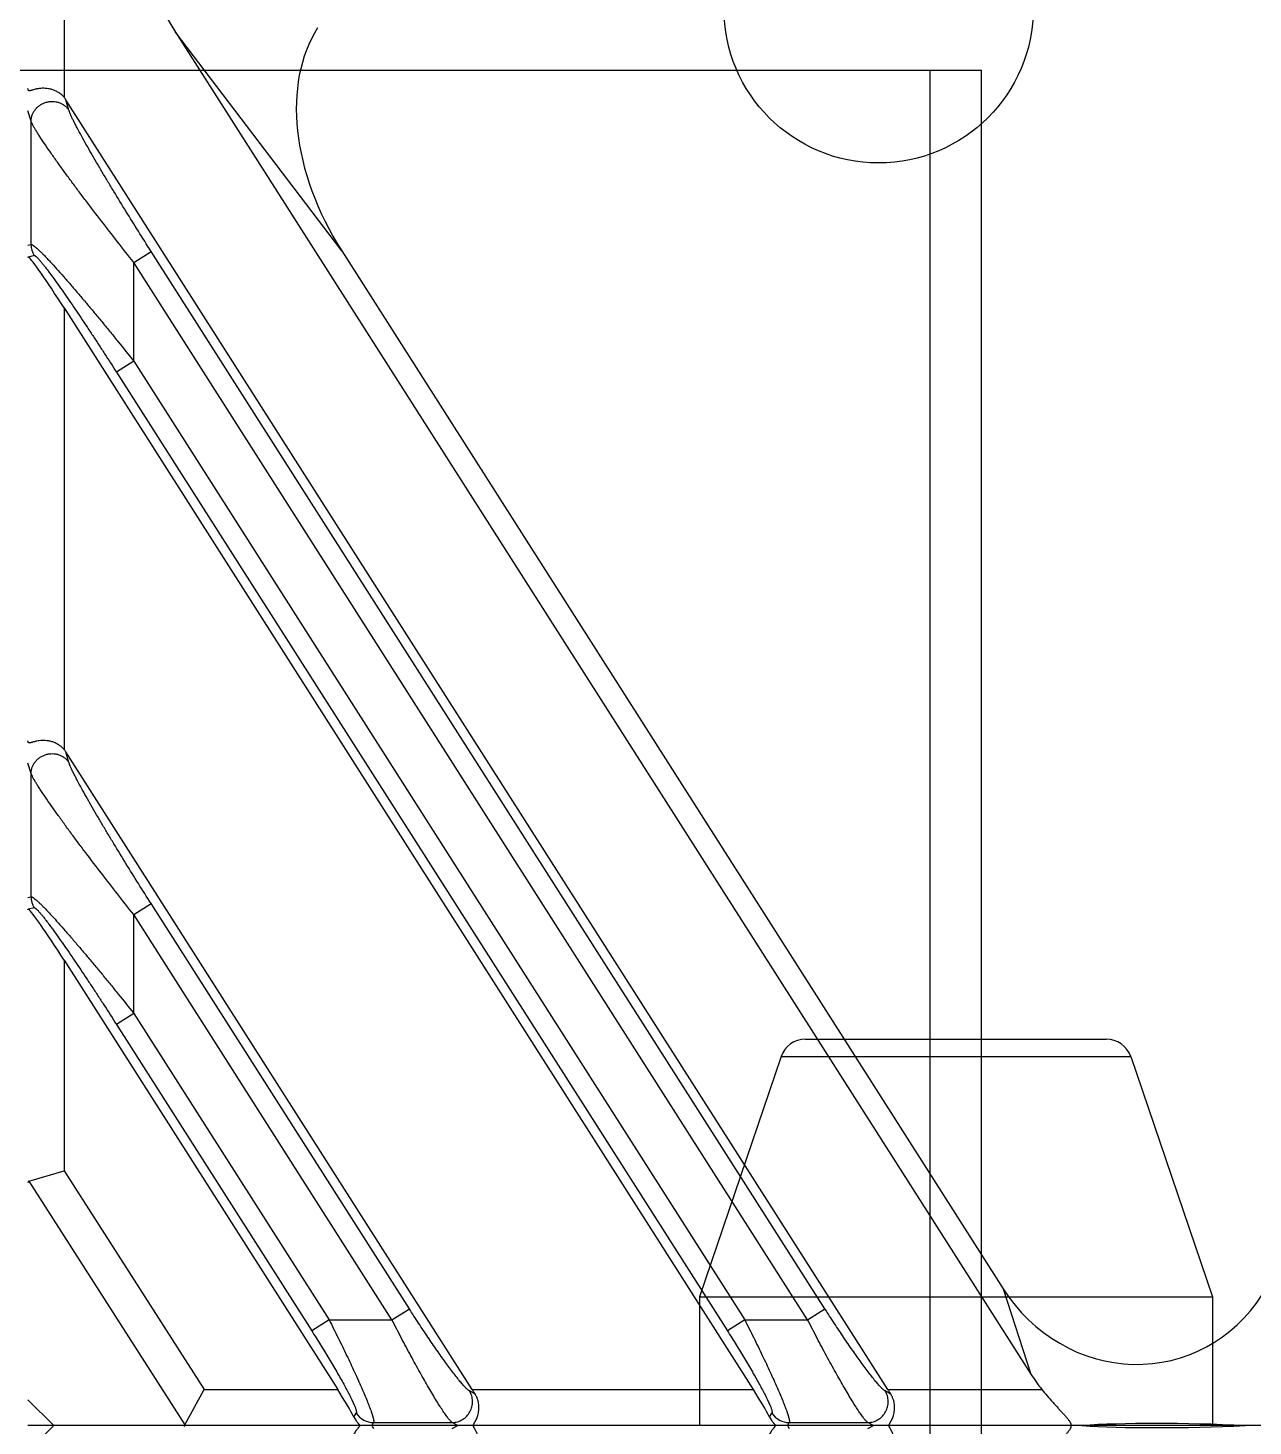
# Model space of a CAD drawing. Header units: millimetres. Extents: x 620 to 19791, y 2539 to 6969.
# Drawn here: x 14626.96 to 14650.72, y 4811.55 to 4838.68 of the extents above; entities that cross this region are included whole.
import ezdxf

# ---------------------------------------------------------------- set-up
doc = ezdxf.new("R2010")
doc.units = ezdxf.units.MM
doc.layers.add('_88746', color=7, linetype='Continuous')

# ---------------------------------------------------------------- blocks, each defined once
blk = doc.blocks.new('DTGFH')
at = {"color": 7, "linetype": 'Continuous'}
for p, q in [((8816.131, 4448.7), (8821.965, 4448.7)), ((8815.658, 4448.361), (8814.073, 4443.7)), ((8815.658, 4448.361), (8822.439, 4448.361)), ((8822.439, 4448.361), (8824.023, 4443.7)), ((8814.073, 4443.7), (8814.073, 4441.2)), ((8814.073, 4443.7), (8824.023, 4443.7)), ((8824.023, 4443.7), (8824.023, 4441.2)), ((8801.548, 4441.2), (8801.048, 4440.7)), ((9401.048, 4441.2), (8801.048, 4441.2)), ((8807.72, 4441.2), (8807.753, 4441.141)), ((8809.276, 4441.141), (8809.384, 4441.2)), ((8815.783, 4441.2), (8815.815, 4441.141)), ((8817.339, 4441.141), (8817.447, 4441.2)), ((8801.748, 4141.174), (8801.748, 4129.474)), ((8807.134, 4126.495), (8803.91, 4130.741)), ((8803.91, 4130.741), (8820.5, 4104.701)), ((8801.107, 4129.011), (8801.048, 4129.213)), ((8817.727, 4104.4), (8801.783, 4129.427)), ((8801.842, 4129.225), (8801.783, 4129.427)), ((8801.107, 4126.619), (8801.107, 4129.011)), ((8801.048, 4126.602), (8801.107, 4126.619)), ((8801.17, 4126.405), (8801.061, 4126.373)), ((8803.1, 4126.271), (8803.436, 4126.485)), ((8816.172, 4105.752), (8803.1, 4126.271)), ((8803.1, 4124.355), (8803.1, 4126.271)), ((8816.508, 4105.966), (8803.436, 4126.485)), ((8807.134, 4126.495), (8819.965, 4106.354)), ((8801.748, 4125.387), (8815.118, 4104.4)), ((8801.748, 4125.387), (8801.748, 4116.818)), ((8803.1, 4124.355), (8802.764, 4124.141)), ((8803.1, 4124.355), (8814.951, 4105.752)), ((8802.764, 4124.141), (8814.615, 4105.537)), ((8809.664, 4104.4), (8801.783, 4116.771)), ((8801.842, 4116.569), (8801.783, 4116.771)), ((8801.107, 4116.355), (8801.048, 4116.557)), ((8801.107, 4113.963), (8801.107, 4116.355)), ((8801.048, 4113.946), (8801.107, 4113.963)), ((8801.17, 4113.749), (8801.061, 4113.718)), ((8803.1, 4113.615), (8803.436, 4113.829)), ((8808.446, 4105.966), (8803.436, 4113.829)), ((8808.109, 4105.752), (8803.1, 4113.615)), ((8803.1, 4111.699), (8803.1, 4113.615)), ((8801.748, 4112.731), (8807.056, 4104.4)), ((8801.748, 4112.731), (8801.748, 4108.646)), ((8803.1, 4111.699), (8802.764, 4111.485)), ((8803.1, 4111.699), (8806.889, 4105.752)), ((8802.764, 4111.485), (8806.553, 4105.537)), ((8801.065, 4108.446), (8801.748, 4108.646)), ((8801.748, 4108.646), (8804.465, 4104.4)), ((8801.065, 4108.446), (8804.092, 4103.717)), ((8819.965, 4106.354), (8820.5, 4104.701)), ((8808.109, 4105.752), (8808.446, 4105.966)), ((8816.172, 4105.752), (8816.508, 4105.966)), ((8806.889, 4105.752), (8806.553, 4105.537)), ((8806.889, 4105.752), (8808.109, 4105.752)), ((8814.951, 4105.752), (8814.615, 4105.537)), ((8814.951, 4105.752), (8816.172, 4105.752)), ((8804.092, 4103.717), (8804.465, 4104.4)), ((8804.465, 4104.4), (8807.056, 4104.4)), ((8809.721, 4104.312), (8809.612, 4104.372)), ((8809.664, 4104.4), (8815.118, 4104.4)), ((8817.784, 4104.312), (8817.675, 4104.372)), ((8817.727, 4104.4), (8820.716, 4104.4)), ((8801.048, 4104.2), (8801.548, 4103.7)), ((8807.372, 4103.863), (8807.417, 4103.944)), ((8807.753, 4103.759), (8807.72, 4103.7)), ((8807.753, 4103.759), (8809.276, 4103.759)), ((8809.384, 4103.7), (8809.276, 4103.759)), ((8815.435, 4103.863), (8815.479, 4103.944)), ((8815.815, 4103.759), (8815.783, 4103.7)), ((8815.815, 4103.759), (8817.339, 4103.759)), ((8817.447, 4103.7), (8817.339, 4103.759)), ((9401.048, 4103.7), (8801.548, 4103.7))]:
    blk.add_line(p, q, dxfattribs=at)
blk.add_circle((8817.548, 4131.2), 3, dxfattribs=at)
for centre, radius, start, end in [((8816.131, 4448.2), 0.5, 90, 161.222), ((8821.965, 4448.2), 0.5, 18.778, 90), ((8801.509, 4126.62), 0.402, 180.1282, 212.3718), ((8801.509, 4113.964), 0.402, 180.1282, 212.3718), ((8807.755, 4104.161), 0.402, 212.7568, 269.7432), ((8815.817, 4104.161), 0.402, 212.7568, 269.7432)]:
    blk.add_arc(centre, radius, start, end, dxfattribs=at)
for centre, major_axis, ratio, start_param, end_param in [((8803.614, 4440.5), (0.468, 0.695), 0.186347, -0.096093, 0.124846), ((8823.938, 4441.432), (3.18, 0.087), 0.080959, -2.446687, -1.345204), ((8806.599, 4132.125), (-2.652, 3.493), 0.684108, 0.247768, 1.451017), ((8809.823, 4127.879), (-2.652, 3.493), 0.684108, 0.247768, 1.451017), ((8801.45, 4129.203), (-0.117, 0.402), 0.954439, -1.274405, -1.134443), ((8801.748, 4125.273), (-0.698, 1.104), 0.046753, -1.496981, -0.118001), ((8801.45, 4116.547), (-0.117, 0.402), 0.954439, -1.274405, -1.134443), ((8801.748, 4112.617), (-0.698, 1.104), 0.046753, -1.496981, -0.118001), ((8801.748, 4107.315), (-0.687, 1.129), 0.116833, -0.03135, 0.189589), ((8822.457, 4108.047), (0.977, -3.022), 0.944553, -1.302149, 0.662888), ((8822.992, 4106.393), (-0.977, 3.022), 0.944553, -4.443741, -4.326562), ((8806.983, 4104.4), (-0.449, 0.699), 0.073624, -2.493847, -1.618026), ((8809.737, 4104.4), (-0.449, 0.699), 0.073624, 1.523567, 1.649478), ((8815.046, 4104.4), (-0.449, 0.699), 0.073624, -2.493847, -1.618026), ((8817.8, 4104.4), (-0.449, 0.699), 0.073624, 1.523567, 1.649478), ((8803.614, 4104.4), (-0.468, 0.695), 0.186347, -3.266439, -3.0455), ((8823.938, 4103.469), (3.18, -0.087), 0.080959, 1.345204, 2.446687)]:
    blk.add_ellipse(centre, major_axis=major_axis, ratio=ratio, start_param=start_param, end_param=end_param, dxfattribs=at)
for points, knots in [([(8807.474, 4441.2), (8807.475, 4441.2), (8807.477, 4441.2), (8807.479, 4441.2), (8807.481, 4441.199), (8807.482, 4441.197), (8807.482, 4441.194), (8807.481, 4441.191), (8807.479, 4441.188), (8807.476, 4441.182), (8807.47, 4441.175), (8807.462, 4441.166), (8807.454, 4441.156), (8807.445, 4441.145), (8807.431, 4441.129), (8807.413, 4441.105), (8807.392, 4441.073), (8807.378, 4441.05), (8807.372, 4441.038)], [0, 0, 0, 0, 0.012996, 0.023691, 0.032499, 0.040267, 0.057606, 0.069409, 0.083767, 0.120475, 0.167471, 0.223673, 0.287908, 0.359194, 0.436597, 0.607104, 0.795683, 1, 1, 1, 1]), ([(8809.721, 4440.588), (8809.733, 4440.606), (8809.753, 4440.643), (8809.776, 4440.702), (8809.79, 4440.762), (8809.797, 4440.82), (8809.797, 4440.877), (8809.791, 4440.929), (8809.782, 4440.978), (8809.768, 4441.022), (8809.753, 4441.062), (8809.739, 4441.092), (8809.727, 4441.114), (8809.719, 4441.128), (8809.712, 4441.141), (8809.705, 4441.153), (8809.699, 4441.164), (8809.694, 4441.173), (8809.691, 4441.18), (8809.69, 4441.185), (8809.69, 4441.189), (8809.691, 4441.193), (8809.693, 4441.196), (8809.695, 4441.197), (8809.698, 4441.199), (8809.703, 4441.2), (8809.707, 4441.2), (8809.71, 4441.2)], [0, 0, 0, 0, 0.097065, 0.192515, 0.285324, 0.374606, 0.459616, 0.539864, 0.615058, 0.684982, 0.749399, 0.807935, 0.834791, 0.859873, 0.883022, 0.904001, 0.922558, 0.93844, 0.951423, 0.956829, 0.961578, 0.96963, 0.973476, 0.977585, 0.982189, 0.987423, 1, 1, 1, 1]), ([(8815.537, 4441.2), (8815.538, 4441.2), (8815.54, 4441.2), (8815.542, 4441.2), (8815.543, 4441.199), (8815.545, 4441.197), (8815.545, 4441.194), (8815.544, 4441.191), (8815.542, 4441.188), (8815.538, 4441.182), (8815.532, 4441.175), (8815.525, 4441.166), (8815.517, 4441.156), (8815.507, 4441.145), (8815.493, 4441.129), (8815.476, 4441.105), (8815.454, 4441.073), (8815.441, 4441.05), (8815.435, 4441.038)], [0, 0, 0, 0, 0.012997, 0.023693, 0.032502, 0.040269, 0.057607, 0.069406, 0.083763, 0.120473, 0.16747, 0.223668, 0.287904, 0.359192, 0.436594, 0.607104, 0.795683, 1, 1, 1, 1]), ([(8817.784, 4440.588), (8817.795, 4440.606), (8817.816, 4440.643), (8817.838, 4440.702), (8817.853, 4440.762), (8817.859, 4440.82), (8817.86, 4440.877), (8817.854, 4440.929), (8817.844, 4440.978), (8817.831, 4441.022), (8817.816, 4441.062), (8817.801, 4441.092), (8817.79, 4441.114), (8817.782, 4441.128), (8817.774, 4441.141), (8817.768, 4441.153), (8817.762, 4441.164), (8817.757, 4441.173), (8817.754, 4441.18), (8817.753, 4441.185), (8817.753, 4441.189), (8817.754, 4441.193), (8817.756, 4441.196), (8817.758, 4441.197), (8817.761, 4441.199), (8817.766, 4441.2), (8817.77, 4441.2), (8817.772, 4441.2)], [0, 0, 0, 0, 0.097065, 0.192515, 0.285324, 0.374606, 0.459616, 0.539864, 0.615058, 0.684982, 0.749399, 0.807935, 0.834791, 0.859873, 0.883022, 0.904001, 0.922558, 0.93844, 0.951423, 0.956829, 0.961578, 0.96963, 0.973476, 0.977585, 0.982189, 0.987423, 1, 1, 1, 1]), ([(8821.255, 4441.2), (8821.258, 4441.2), (8821.264, 4441.2), (8821.271, 4441.197), (8821.276, 4441.193), (8821.279, 4441.189), (8821.28, 4441.184), (8821.28, 4441.178), (8821.279, 4441.17), (8821.276, 4441.159), (8821.269, 4441.145), (8821.26, 4441.129), (8821.248, 4441.112), (8821.229, 4441.085), (8821.2, 4441.05), (8821.161, 4441.004), (8821.117, 4440.956), (8821.071, 4440.905), (8821.022, 4440.852), (8820.972, 4440.797), (8820.903, 4440.721), (8820.817, 4440.623), (8820.749, 4440.542), (8820.716, 4440.5)], [0, 0, 0, 0, 0.011112, 0.020255, 0.024391, 0.028473, 0.037279, 0.042422, 0.048212, 0.061978, 0.078873, 0.098855, 0.121745, 0.147283, 0.20515, 0.270312, 0.341022, 0.415964, 0.494162, 0.574906, 0.657633, 0.827281, 1, 1, 1, 1]), ([(8801.748, 4129.474), (8801.733, 4129.493), (8801.699, 4129.527), (8801.64, 4129.569), (8801.578, 4129.603), (8801.512, 4129.627), (8801.447, 4129.642), (8801.384, 4129.649), (8801.325, 4129.65), (8801.27, 4129.646), (8801.227, 4129.639), (8801.196, 4129.632), (8801.169, 4129.625), (8801.144, 4129.618), (8801.121, 4129.611), (8801.106, 4129.606), (8801.092, 4129.603), (8801.081, 4129.601), (8801.071, 4129.601), (8801.062, 4129.604), (8801.055, 4129.61), (8801.051, 4129.619), (8801.049, 4129.631), (8801.048, 4129.639), (8801.048, 4129.643)], [0, 0, 0, 0, 0.092092, 0.18383, 0.274482, 0.363041, 0.448376, 0.529457, 0.605459, 0.675766, 0.739913, 0.769539, 0.797439, 0.847676, 0.869774, 0.889641, 0.907107, 0.922074, 0.934647, 0.945489, 0.956057, 0.968087, 0.982675, 1, 1, 1, 1]), ([(8801.107, 4129.011), (8801.108, 4129.031), (8801.112, 4129.072), (8801.129, 4129.132), (8801.155, 4129.188), (8801.19, 4129.24), (8801.233, 4129.286), (8801.283, 4129.325), (8801.339, 4129.356), (8801.399, 4129.379), (8801.461, 4129.392), (8801.525, 4129.396), (8801.588, 4129.389), (8801.649, 4129.374), (8801.706, 4129.349), (8801.759, 4129.315), (8801.805, 4129.274), (8801.831, 4129.242), (8801.842, 4129.225)], [0, 0, 0, 0, 0.061113, 0.122614, 0.184534, 0.246921, 0.309743, 0.372936, 0.436398, 0.5, 0.563602, 0.627064, 0.690257, 0.753079, 0.815466, 0.877386, 0.938887, 1, 1, 1, 1]), ([(8803.436, 4126.485), (8803.353, 4126.615), (8803.19, 4126.873), (8802.949, 4127.26), (8802.753, 4127.581), (8802.6, 4127.835), (8802.489, 4128.022), (8802.381, 4128.206), (8802.277, 4128.385), (8802.178, 4128.558), (8802.087, 4128.723), (8802.016, 4128.854), (8801.965, 4128.952), (8801.931, 4129.02), (8801.901, 4129.081), (8801.876, 4129.136), (8801.858, 4129.177), (8801.848, 4129.206), (8801.844, 4129.219), (8801.842, 4129.225)], [0, 0, 0, 0, 0.145071, 0.289149, 0.431131, 0.500908, 0.569567, 0.636803, 0.702211, 0.76523, 0.825074, 0.880596, 0.906233, 0.930094, 0.951832, 0.971044, 0.987264, 0.994099, 1, 1, 1, 1]), ([(8803.1, 4126.271), (8802.993, 4126.405), (8802.783, 4126.671), (8802.473, 4127.07), (8802.221, 4127.401), (8802.025, 4127.661), (8801.885, 4127.85), (8801.749, 4128.035), (8801.62, 4128.214), (8801.5, 4128.384), (8801.389, 4128.544), (8801.305, 4128.67), (8801.245, 4128.763), (8801.206, 4128.825), (8801.173, 4128.881), (8801.145, 4128.931), (8801.126, 4128.968), (8801.114, 4128.994), (8801.109, 4129.005), (8801.107, 4129.011)], [0, 0, 0, 0, 0.151037, 0.300586, 0.447016, 0.518439, 0.588237, 0.655992, 0.721178, 0.783101, 0.840848, 0.893205, 0.916879, 0.938573, 0.958018, 0.974928, 0.989013, 0.994909, 1, 1, 1, 1]), ([(8801.107, 4126.619), (8801.109, 4126.62), (8801.114, 4126.619), (8801.122, 4126.617), (8801.132, 4126.612), (8801.143, 4126.605), (8801.157, 4126.596), (8801.178, 4126.581), (8801.207, 4126.556), (8801.247, 4126.52), (8801.292, 4126.477), (8801.341, 4126.428), (8801.394, 4126.373), (8801.451, 4126.313), (8801.532, 4126.226), (8801.639, 4126.107), (8801.772, 4125.957), (8801.911, 4125.797), (8802.054, 4125.63), (8802.2, 4125.457), (8802.348, 4125.28), (8802.498, 4125.099), (8802.648, 4124.916), (8802.849, 4124.668), (8803, 4124.481), (8803.1, 4124.355)], [0, 0, 0, 0, 0.002036, 0.004765, 0.008306, 0.012701, 0.017956, 0.024063, 0.038745, 0.05652, 0.077106, 0.100208, 0.125538, 0.152825, 0.181822, 0.244102, 0.310933, 0.381227, 0.454167, 0.529124, 0.605619, 0.683271, 0.76177, 0.840872, 1, 1, 1, 1]), ([(8801.048, 4126.372), (8801.048, 4126.373), (8801.048, 4126.374), (8801.049, 4126.376), (8801.05, 4126.377), (8801.052, 4126.378), (8801.054, 4126.378), (8801.056, 4126.377), (8801.058, 4126.375), (8801.06, 4126.374), (8801.061, 4126.373)], [0, 0, 0, 0, 0.134296, 0.239838, 0.325336, 0.408088, 0.50825, 0.637794, 0.80127, 1, 1, 1, 1]), ([(8801.17, 4126.405), (8801.172, 4126.406), (8801.175, 4126.405), (8801.179, 4126.404), (8801.184, 4126.401), (8801.192, 4126.396), (8801.203, 4126.388), (8801.215, 4126.377), (8801.229, 4126.364), (8801.244, 4126.348), (8801.266, 4126.323), (8801.297, 4126.287), (8801.337, 4126.238), (8801.38, 4126.183), (8801.426, 4126.123), (8801.474, 4126.059), (8801.542, 4125.967), (8801.63, 4125.845), (8801.737, 4125.692), (8801.848, 4125.532), (8801.96, 4125.367), (8802.074, 4125.198), (8802.189, 4125.026), (8802.304, 4124.852), (8802.419, 4124.676), (8802.573, 4124.439), (8802.688, 4124.26), (8802.764, 4124.141)], [0, 0, 0, 0, 0.001988, 0.003277, 0.004801, 0.008605, 0.013451, 0.019328, 0.026206, 0.034036, 0.042764, 0.062675, 0.085465, 0.110691, 0.137955, 0.166932, 0.197336, 0.261568, 0.329268, 0.399486, 0.471568, 0.545042, 0.619552, 0.694837, 0.77068, 0.84692, 1, 1, 1, 1]), ([(8801.748, 4116.818), (8801.733, 4116.837), (8801.699, 4116.871), (8801.64, 4116.914), (8801.578, 4116.947), (8801.512, 4116.971), (8801.447, 4116.986), (8801.384, 4116.993), (8801.325, 4116.994), (8801.27, 4116.99), (8801.227, 4116.983), (8801.196, 4116.976), (8801.169, 4116.969), (8801.144, 4116.962), (8801.121, 4116.955), (8801.106, 4116.95), (8801.092, 4116.947), (8801.081, 4116.945), (8801.071, 4116.945), (8801.062, 4116.948), (8801.055, 4116.954), (8801.051, 4116.963), (8801.049, 4116.975), (8801.048, 4116.983), (8801.048, 4116.988)], [0, 0, 0, 0, 0.092092, 0.18383, 0.274482, 0.363041, 0.448376, 0.529457, 0.605459, 0.675766, 0.739913, 0.769539, 0.797439, 0.847676, 0.869774, 0.889641, 0.907107, 0.922074, 0.934647, 0.945489, 0.956057, 0.968087, 0.982675, 1, 1, 1, 1]), ([(8801.107, 4116.355), (8801.108, 4116.375), (8801.112, 4116.416), (8801.129, 4116.476), (8801.155, 4116.532), (8801.19, 4116.584), (8801.233, 4116.63), (8801.283, 4116.669), (8801.339, 4116.701), (8801.399, 4116.723), (8801.461, 4116.736), (8801.525, 4116.74), (8801.588, 4116.734), (8801.649, 4116.718), (8801.706, 4116.693), (8801.759, 4116.659), (8801.805, 4116.618), (8801.831, 4116.586), (8801.842, 4116.569)], [0, 0, 0, 0, 0.061113, 0.122614, 0.184534, 0.246921, 0.309743, 0.372936, 0.436398, 0.5, 0.563602, 0.627064, 0.690257, 0.753079, 0.815466, 0.877386, 0.938887, 1, 1, 1, 1]), ([(8803.436, 4113.829), (8803.353, 4113.959), (8803.19, 4114.217), (8802.949, 4114.604), (8802.753, 4114.925), (8802.6, 4115.179), (8802.489, 4115.366), (8802.381, 4115.55), (8802.277, 4115.729), (8802.178, 4115.902), (8802.087, 4116.067), (8802.016, 4116.198), (8801.965, 4116.296), (8801.931, 4116.364), (8801.901, 4116.425), (8801.876, 4116.48), (8801.858, 4116.522), (8801.848, 4116.55), (8801.844, 4116.563), (8801.842, 4116.569)], [0, 0, 0, 0, 0.145071, 0.289149, 0.431131, 0.500908, 0.569567, 0.636803, 0.702211, 0.76523, 0.825074, 0.880596, 0.906233, 0.930094, 0.951832, 0.971044, 0.987264, 0.994099, 1, 1, 1, 1]), ([(8803.1, 4113.615), (8802.993, 4113.749), (8802.783, 4114.015), (8802.473, 4114.414), (8802.221, 4114.745), (8802.025, 4115.005), (8801.885, 4115.194), (8801.749, 4115.379), (8801.62, 4115.558), (8801.5, 4115.728), (8801.389, 4115.888), (8801.305, 4116.014), (8801.245, 4116.107), (8801.206, 4116.169), (8801.173, 4116.225), (8801.145, 4116.275), (8801.126, 4116.312), (8801.114, 4116.338), (8801.109, 4116.35), (8801.107, 4116.355)], [0, 0, 0, 0, 0.151037, 0.300586, 0.447016, 0.518439, 0.588237, 0.655992, 0.721178, 0.783101, 0.840848, 0.893205, 0.916879, 0.938573, 0.958018, 0.974928, 0.989013, 0.994909, 1, 1, 1, 1]), ([(8801.107, 4113.963), (8801.109, 4113.964), (8801.114, 4113.964), (8801.122, 4113.961), (8801.132, 4113.956), (8801.143, 4113.95), (8801.157, 4113.941), (8801.178, 4113.925), (8801.207, 4113.9), (8801.247, 4113.864), (8801.292, 4113.821), (8801.341, 4113.772), (8801.394, 4113.717), (8801.451, 4113.657), (8801.532, 4113.57), (8801.639, 4113.452), (8801.772, 4113.301), (8801.911, 4113.141), (8802.054, 4112.974), (8802.2, 4112.801), (8802.348, 4112.624), (8802.498, 4112.443), (8802.648, 4112.26), (8802.849, 4112.012), (8803, 4111.825), (8803.1, 4111.699)], [0, 0, 0, 0, 0.002036, 0.004765, 0.008306, 0.012701, 0.017956, 0.024063, 0.038745, 0.05652, 0.077106, 0.100208, 0.125538, 0.152825, 0.181822, 0.244102, 0.310933, 0.381227, 0.454167, 0.529124, 0.605619, 0.683271, 0.76177, 0.840872, 1, 1, 1, 1]), ([(8801.17, 4113.749), (8801.172, 4113.75), (8801.175, 4113.749), (8801.179, 4113.748), (8801.184, 4113.745), (8801.192, 4113.74), (8801.203, 4113.732), (8801.215, 4113.721), (8801.229, 4113.708), (8801.244, 4113.692), (8801.266, 4113.667), (8801.297, 4113.631), (8801.337, 4113.582), (8801.38, 4113.527), (8801.426, 4113.468), (8801.474, 4113.403), (8801.542, 4113.311), (8801.63, 4113.189), (8801.737, 4113.036), (8801.848, 4112.876), (8801.96, 4112.711), (8802.074, 4112.542), (8802.189, 4112.37), (8802.304, 4112.196), (8802.419, 4112.02), (8802.573, 4111.783), (8802.688, 4111.605), (8802.764, 4111.485)], [0, 0, 0, 0, 0.001988, 0.003277, 0.004801, 0.008605, 0.013451, 0.019328, 0.026206, 0.034036, 0.042764, 0.062675, 0.085465, 0.110691, 0.137955, 0.166932, 0.197336, 0.261568, 0.329268, 0.399486, 0.471568, 0.545042, 0.619552, 0.694837, 0.77068, 0.84692, 1, 1, 1, 1]), ([(8801.048, 4113.716), (8801.048, 4113.717), (8801.048, 4113.718), (8801.049, 4113.72), (8801.05, 4113.722), (8801.052, 4113.722), (8801.054, 4113.722), (8801.056, 4113.721), (8801.058, 4113.72), (8801.06, 4113.718), (8801.061, 4113.718)], [0, 0, 0, 0, 0.134296, 0.239838, 0.325336, 0.408088, 0.50825, 0.637794, 0.80127, 1, 1, 1, 1]), ([(8809.612, 4104.372), (8809.607, 4104.375), (8809.597, 4104.382), (8809.58, 4104.395), (8809.561, 4104.412), (8809.539, 4104.434), (8809.516, 4104.458), (8809.48, 4104.498), (8809.431, 4104.555), (8809.368, 4104.634), (8809.299, 4104.723), (8809.224, 4104.821), (8809.146, 4104.928), (8809.064, 4105.042), (8808.95, 4105.205), (8808.802, 4105.42), (8808.624, 4105.689), (8808.505, 4105.872), (8808.446, 4105.966)], [0, 0, 0, 0, 0.008615, 0.019455, 0.032505, 0.047714, 0.065009, 0.084305, 0.128526, 0.179599, 0.236742, 0.299202, 0.366274, 0.437309, 0.511707, 0.668418, 0.832402, 1, 1, 1, 1]), ([(8817.675, 4104.372), (8817.67, 4104.375), (8817.659, 4104.382), (8817.643, 4104.395), (8817.624, 4104.412), (8817.602, 4104.434), (8817.579, 4104.458), (8817.543, 4104.498), (8817.494, 4104.555), (8817.43, 4104.634), (8817.361, 4104.723), (8817.287, 4104.821), (8817.209, 4104.928), (8817.127, 4105.042), (8817.012, 4105.205), (8816.865, 4105.42), (8816.686, 4105.689), (8816.568, 4105.872), (8816.508, 4105.966)], [0, 0, 0, 0, 0.008615, 0.019455, 0.032505, 0.047714, 0.065009, 0.084305, 0.128526, 0.179599, 0.236742, 0.299202, 0.366274, 0.437309, 0.511707, 0.668418, 0.832402, 1, 1, 1, 1]), ([(8806.889, 4105.752), (8806.948, 4105.636), (8807.063, 4105.407), (8807.202, 4105.122), (8807.307, 4104.9), (8807.382, 4104.74), (8807.451, 4104.588), (8807.515, 4104.444), (8807.573, 4104.309), (8807.624, 4104.186), (8807.668, 4104.076), (8807.703, 4103.98), (8807.727, 4103.91), (8807.74, 4103.862), (8807.748, 4103.833), (8807.753, 4103.808), (8807.755, 4103.787), (8807.756, 4103.773), (8807.754, 4103.764), (8807.753, 4103.761), (8807.753, 4103.759)], [0, 0, 0, 0, 0.17863, 0.352747, 0.436605, 0.51745, 0.594578, 0.667244, 0.734677, 0.796087, 0.850691, 0.897742, 0.936571, 0.952732, 0.966652, 0.978305, 0.98769, 0.994858, 0.997662, 1, 1, 1, 1]), ([(8809.276, 4103.759), (8809.272, 4103.763), (8809.261, 4103.771), (8809.245, 4103.787), (8809.227, 4103.808), (8809.206, 4103.833), (8809.183, 4103.863), (8809.148, 4103.91), (8809.101, 4103.98), (8809.039, 4104.075), (8808.971, 4104.184), (8808.897, 4104.306), (8808.819, 4104.439), (8808.737, 4104.581), (8808.621, 4104.787), (8808.472, 4105.059), (8808.29, 4105.4), (8808.17, 4105.633), (8808.109, 4105.752)], [0, 0, 0, 0, 0.007664, 0.017477, 0.029447, 0.043543, 0.059716, 0.077906, 0.120046, 0.169342, 0.22513, 0.286734, 0.353486, 0.424739, 0.49987, 0.659399, 0.827544, 1, 1, 1, 1]), ([(8814.951, 4105.752), (8815.01, 4105.636), (8815.125, 4105.407), (8815.264, 4105.122), (8815.37, 4104.9), (8815.444, 4104.74), (8815.514, 4104.588), (8815.578, 4104.444), (8815.636, 4104.309), (8815.687, 4104.186), (8815.73, 4104.076), (8815.766, 4103.98), (8815.789, 4103.91), (8815.803, 4103.862), (8815.811, 4103.833), (8815.816, 4103.808), (8815.818, 4103.787), (8815.818, 4103.773), (8815.817, 4103.764), (8815.816, 4103.761), (8815.815, 4103.759)], [0, 0, 0, 0, 0.17863, 0.352747, 0.436605, 0.51745, 0.594578, 0.667244, 0.734677, 0.796087, 0.850691, 0.897742, 0.936571, 0.952732, 0.966652, 0.978305, 0.98769, 0.994858, 0.997662, 1, 1, 1, 1]), ([(8817.339, 4103.759), (8817.334, 4103.763), (8817.324, 4103.771), (8817.308, 4103.787), (8817.289, 4103.808), (8817.269, 4103.833), (8817.246, 4103.863), (8817.211, 4103.91), (8817.163, 4103.98), (8817.101, 4104.075), (8817.033, 4104.184), (8816.96, 4104.306), (8816.882, 4104.439), (8816.8, 4104.581), (8816.684, 4104.787), (8816.534, 4105.059), (8816.353, 4105.4), (8816.233, 4105.633), (8816.172, 4105.752)], [0, 0, 0, 0, 0.007664, 0.017477, 0.029447, 0.043543, 0.059716, 0.077906, 0.120046, 0.169342, 0.22513, 0.286734, 0.353486, 0.424739, 0.49987, 0.659399, 0.827544, 1, 1, 1, 1]), ([(8806.553, 4105.537), (8806.61, 4105.448), (8806.722, 4105.269), (8806.884, 4105.004), (8807.011, 4104.788), (8807.106, 4104.623), (8807.171, 4104.507), (8807.23, 4104.398), (8807.282, 4104.298), (8807.327, 4104.207), (8807.359, 4104.138), (8807.38, 4104.089), (8807.393, 4104.058), (8807.403, 4104.029), (8807.411, 4104.005), (8807.416, 4103.984), (8807.419, 4103.969), (8807.42, 4103.959), (8807.419, 4103.951), (8807.418, 4103.946), (8807.417, 4103.944)], [0, 0, 0, 0, 0.175673, 0.347519, 0.511196, 0.588381, 0.661487, 0.7297, 0.792145, 0.847915, 0.896102, 0.917087, 0.935869, 0.952372, 0.966531, 0.978313, 0.987727, 0.991571, 0.994868, 1, 1, 1, 1]), ([(8814.615, 4105.537), (8814.673, 4105.448), (8814.785, 4105.269), (8814.947, 4105.004), (8815.074, 4104.788), (8815.169, 4104.623), (8815.233, 4104.507), (8815.292, 4104.398), (8815.345, 4104.298), (8815.39, 4104.207), (8815.422, 4104.138), (8815.443, 4104.089), (8815.456, 4104.058), (8815.466, 4104.029), (8815.474, 4104.005), (8815.479, 4103.984), (8815.482, 4103.969), (8815.482, 4103.959), (8815.482, 4103.951), (8815.481, 4103.946), (8815.479, 4103.944)], [0, 0, 0, 0, 0.175673, 0.347519, 0.511196, 0.588381, 0.661487, 0.7297, 0.792145, 0.847915, 0.896102, 0.917087, 0.935869, 0.952372, 0.966531, 0.978313, 0.987727, 0.991571, 0.994868, 1, 1, 1, 1]), ([(8809.276, 4103.759), (8809.311, 4103.76), (8809.382, 4103.77), (8809.479, 4103.813), (8809.562, 4103.88), (8809.625, 4103.966), (8809.664, 4104.066), (8809.676, 4104.172), (8809.66, 4104.277), (8809.631, 4104.342), (8809.612, 4104.372)], [0, 0, 0, 0, 0.124309, 0.249137, 0.374435, 0.5, 0.625565, 0.750863, 0.875691, 1, 1, 1, 1]), ([(8809.71, 4103.7), (8809.707, 4103.7), (8809.703, 4103.7), (8809.698, 4103.702), (8809.695, 4103.703), (8809.693, 4103.705), (8809.691, 4103.707), (8809.69, 4103.711), (8809.69, 4103.715), (8809.691, 4103.72), (8809.694, 4103.727), (8809.699, 4103.737), (8809.705, 4103.747), (8809.712, 4103.759), (8809.719, 4103.772), (8809.727, 4103.787), (8809.739, 4103.808), (8809.753, 4103.838), (8809.768, 4103.878), (8809.782, 4103.922), (8809.791, 4103.971), (8809.797, 4104.024), (8809.797, 4104.08), (8809.79, 4104.139), (8809.776, 4104.198), (8809.753, 4104.257), (8809.733, 4104.294), (8809.721, 4104.312)], [0, 0, 0, 0, 0.012577, 0.017811, 0.022415, 0.026524, 0.030371, 0.038422, 0.043171, 0.048577, 0.06156, 0.077442, 0.095999, 0.116978, 0.140127, 0.165209, 0.192065, 0.250601, 0.315018, 0.384942, 0.460136, 0.540384, 0.625394, 0.714676, 0.807485, 0.902935, 1, 1, 1, 1]), ([(8817.339, 4103.759), (8817.374, 4103.76), (8817.444, 4103.77), (8817.542, 4103.813), (8817.625, 4103.88), (8817.688, 4103.966), (8817.727, 4104.066), (8817.739, 4104.172), (8817.722, 4104.277), (8817.694, 4104.342), (8817.675, 4104.372)], [0, 0, 0, 0, 0.124309, 0.249137, 0.374435, 0.5, 0.625565, 0.750863, 0.875691, 1, 1, 1, 1]), ([(8817.772, 4103.7), (8817.77, 4103.7), (8817.766, 4103.7), (8817.761, 4103.702), (8817.758, 4103.703), (8817.756, 4103.705), (8817.754, 4103.707), (8817.753, 4103.711), (8817.753, 4103.715), (8817.754, 4103.72), (8817.757, 4103.727), (8817.762, 4103.737), (8817.768, 4103.747), (8817.774, 4103.759), (8817.782, 4103.772), (8817.79, 4103.787), (8817.801, 4103.808), (8817.816, 4103.838), (8817.831, 4103.878), (8817.844, 4103.922), (8817.854, 4103.971), (8817.86, 4104.024), (8817.859, 4104.08), (8817.853, 4104.139), (8817.838, 4104.198), (8817.816, 4104.257), (8817.795, 4104.294), (8817.784, 4104.312)], [0, 0, 0, 0, 0.012577, 0.017811, 0.022415, 0.026524, 0.030371, 0.038422, 0.043171, 0.048577, 0.06156, 0.077442, 0.095999, 0.116978, 0.140127, 0.165209, 0.192065, 0.250601, 0.315018, 0.384942, 0.460136, 0.540384, 0.625394, 0.714676, 0.807485, 0.902935, 1, 1, 1, 1]), ([(8820.716, 4104.4), (8820.749, 4104.359), (8820.817, 4104.278), (8820.903, 4104.179), (8820.972, 4104.103), (8821.022, 4104.048), (8821.071, 4103.995), (8821.117, 4103.944), (8821.161, 4103.896), (8821.2, 4103.851), (8821.229, 4103.815), (8821.248, 4103.789), (8821.26, 4103.771), (8821.269, 4103.755), (8821.276, 4103.741), (8821.279, 4103.73), (8821.28, 4103.723), (8821.28, 4103.717), (8821.279, 4103.711), (8821.276, 4103.707), (8821.271, 4103.703), (8821.264, 4103.701), (8821.258, 4103.7), (8821.255, 4103.7)], [0, 0, 0, 0, 0.172719, 0.342367, 0.425093, 0.505837, 0.584035, 0.658977, 0.729688, 0.79485, 0.852716, 0.878254, 0.901145, 0.921127, 0.938022, 0.951788, 0.957578, 0.962721, 0.971527, 0.975609, 0.979745, 0.988888, 1, 1, 1, 1]), ([(8807.372, 4103.863), (8807.378, 4103.85), (8807.392, 4103.827), (8807.413, 4103.795), (8807.431, 4103.772), (8807.445, 4103.755), (8807.454, 4103.744), (8807.462, 4103.734), (8807.47, 4103.726), (8807.476, 4103.718), (8807.479, 4103.713), (8807.481, 4103.709), (8807.482, 4103.706), (8807.482, 4103.703), (8807.481, 4103.702), (8807.479, 4103.701), (8807.477, 4103.7), (8807.475, 4103.7), (8807.474, 4103.7)], [0, 0, 0, 0, 0.204317, 0.392896, 0.563403, 0.640806, 0.712092, 0.776327, 0.832529, 0.879525, 0.916233, 0.930591, 0.942394, 0.959733, 0.967501, 0.976309, 0.987004, 1, 1, 1, 1]), ([(8815.435, 4103.863), (8815.441, 4103.85), (8815.454, 4103.827), (8815.476, 4103.795), (8815.493, 4103.772), (8815.507, 4103.755), (8815.517, 4103.744), (8815.525, 4103.734), (8815.532, 4103.726), (8815.538, 4103.718), (8815.542, 4103.713), (8815.544, 4103.709), (8815.545, 4103.706), (8815.545, 4103.703), (8815.543, 4103.702), (8815.542, 4103.701), (8815.54, 4103.7), (8815.538, 4103.7), (8815.537, 4103.7)], [0, 0, 0, 0, 0.204317, 0.392896, 0.563403, 0.640806, 0.712092, 0.776327, 0.832529, 0.879525, 0.916233, 0.930591, 0.942394, 0.959733, 0.967501, 0.976309, 0.987004, 1, 1, 1, 1])]:
    blk.add_open_spline(points, degree=3, knots=knots, dxfattribs=at)
at = {"layer": '_88746', "color": 7, "linetype": 'Continuous'}
blk.add_line((8801.548, 4103.7), (8801.048, 4103.7), dxfattribs=at)
blk = doc.blocks.new('*U116')
blk.add_blockref('DTGFH', (-9101.048, -4276.2))
blk = doc.blocks.new('*U117')
at = {"color": 0, "linetype": 'ByBlock', "lineweight": -2, "transparency": 16777216}
for p in [(600, 1012.5), (600, 675)]:
    blk.add_blockref('*U116', p, dxfattribs=at)
blk = doc.blocks.new('ERTFHGJ')
at = {"color": 40, "linetype": 'Continuous', "true_color": 0xf8d731}
for p, q in [((8878.457, 3617.77), (8878.457, 3696.77)), ((8925.457, 3696.77), (8878.457, 3696.77)), ((8879.457, 3617.77), (8879.457, 3696.77))]:
    blk.add_line(p, q, dxfattribs=at)
blk = doc.blocks.new('ryfh')
at = {"xscale": -1}
blk.add_blockref('ERTFHGJ', (17197.083, 1141.444), dxfattribs=at)

msp = doc.modelspace()

# ---------------------------------------------------------------- block references
for name, p in [('*U117', (14326.96016, 3971.56341)), ('ryfh', (6326.83352, -0.35097))]:
    msp.add_blockref(name, p)

doc.saveas('drawing.dxf')
